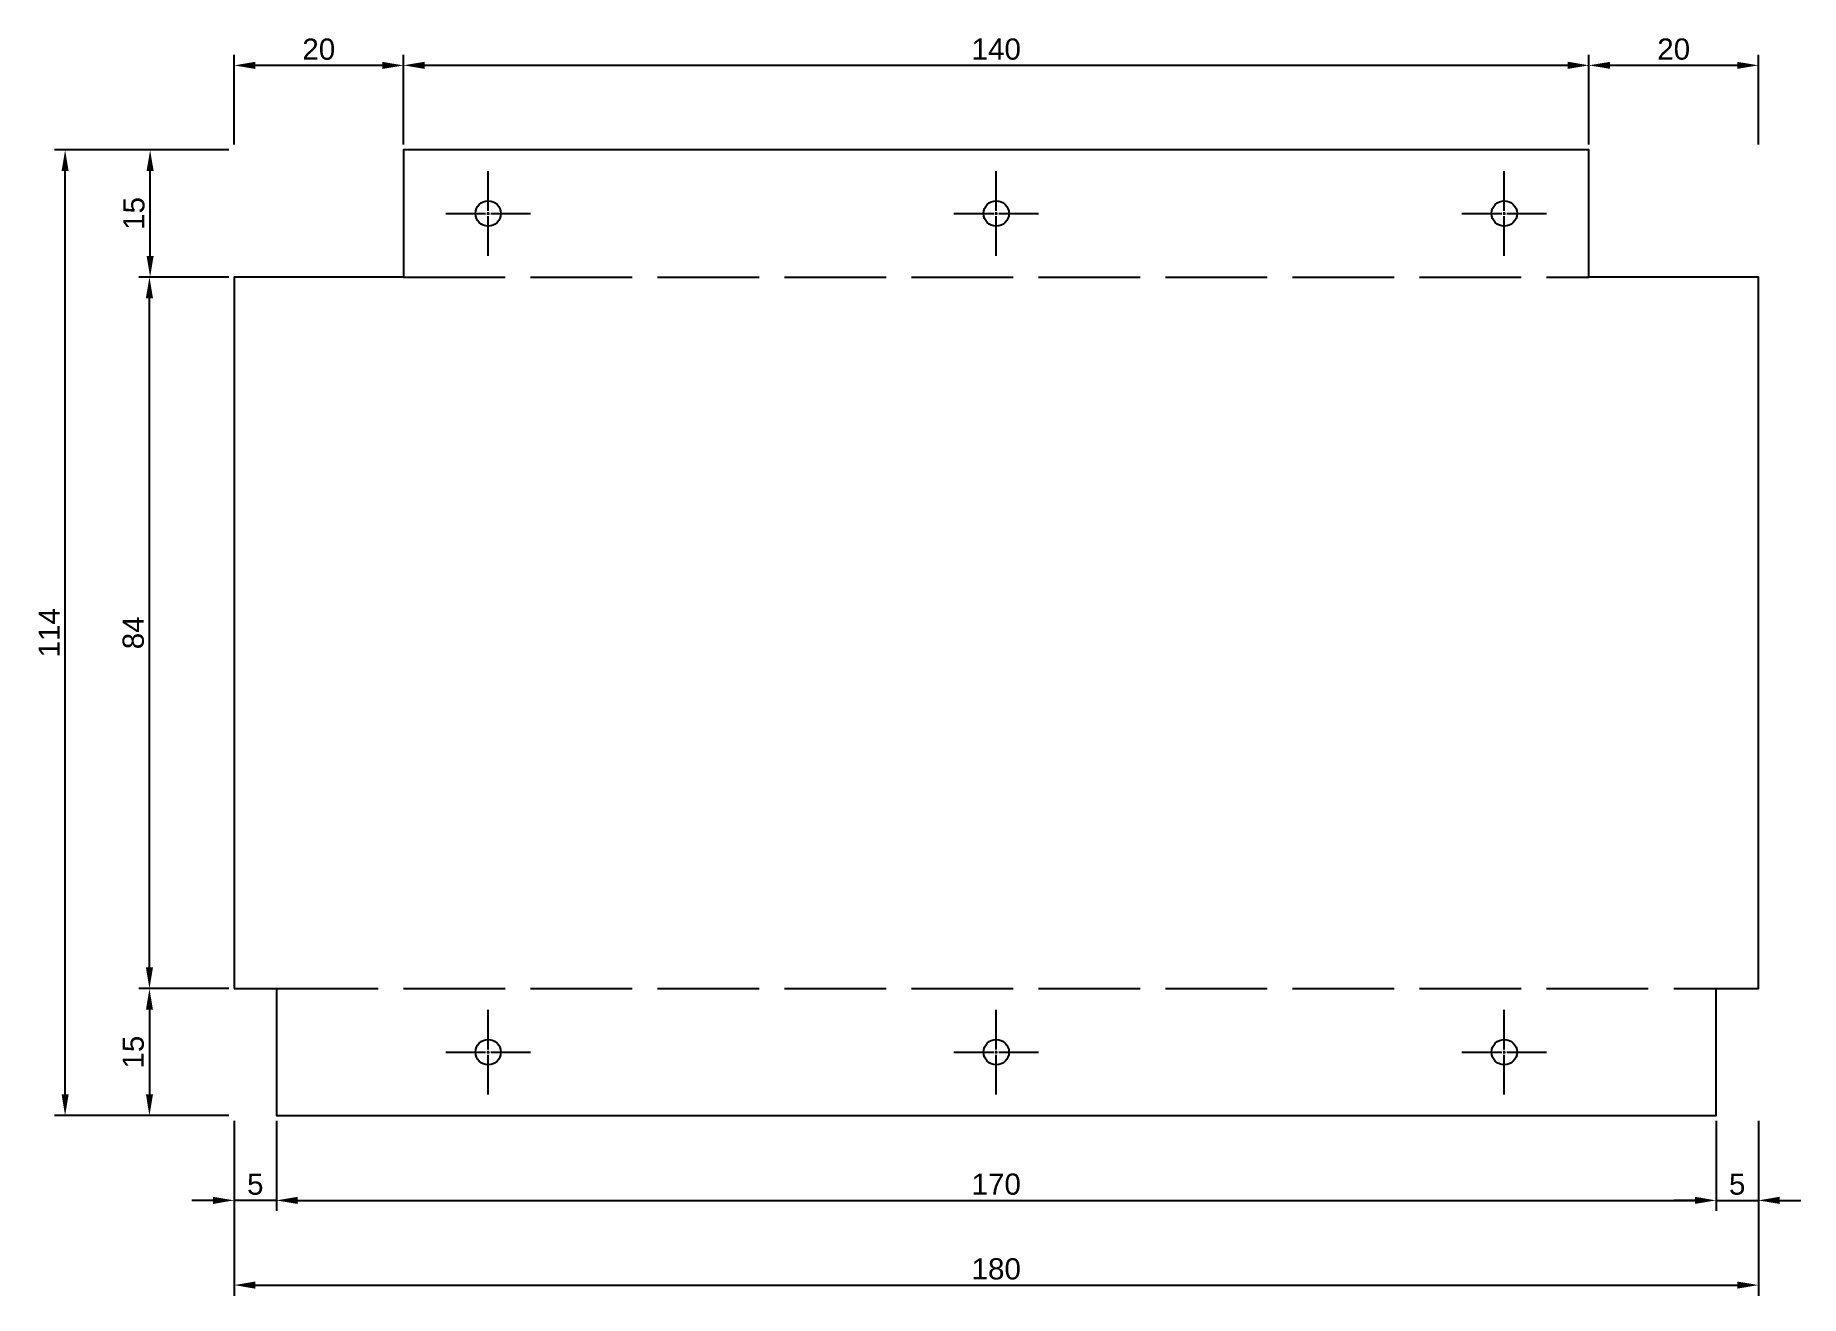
# Model space of a CAD drawing. Header units: millimetres. Extents: x -23 to 185, y -21 to 128.
import ezdxf

# ---------------------------------------------------------------- set-up
doc = ezdxf.new("R2010")
doc.units = ezdxf.units.MM
doc.linetypes.add('ACAD_ISO02W100', pattern=[15, 12, -3])
doc.linetypes.add('CENTER2', pattern=[28.575, 19.05, -3.175, 3.175, -3.175])
for name, color, linetype in [('Bend Line', 6, 'ACAD_ISO02W100'), ('Centers', 7, 'Continuous'), ('Dimensions', 7, 'Continuous'), ('Hole', 4, 'Continuous'), ('Outline', 255, 'Continuous')]:
    doc.layers.add(name, color=color, linetype=linetype)
doc.styles.get("Standard").update_dxf_attribs({"font": 'arial.ttf'})
doc.dimstyles.new('ISO-25', dxfattribs={"dimtxt": 2.5, "dimasz": 2.5, "dimexe": 1.25, "dimexo": 0.625, "dimtad": 1, "dimtxsty": 'Standard', "dimcen": 2.5, "dimadec": 0, "dimazin": 0, "dimtfac": 1, "dimtmove": 0, "dimatfit": 3, "dimfxl": 1, "dimarcsym": 0})

# ---------------------------------------------------------------- blocks, each defined once
blk = doc.blocks.new('*U0')
at = {"layer": 'Centers', "color": 0, "linetype": 'CENTER2', "transparency": 16777216}
for p, q in [((0, 0.3), (0, 5)), ((-5, 0), (-0.3, 0)), ((0.3, 0), (5, 0)), ((0, -5), (0, -0.3))]:
    blk.add_line(p, q, dxfattribs=at)
at = {"layer": 'Centers', "color": 0, "linetype": 'Continuous', "transparency": 16777216}
for p, q in [((-0.15, 0), (0.15, 0)), ((0, -0.15), (0, 0.15))]:
    blk.add_line(p, q, dxfattribs=at)
blk = doc.blocks.new('*U1')
at = {"layer": 'Centers', "color": 0, "linetype": 'CENTER2', "transparency": 16777216}
for p, q in [((0, 0.3), (0, 5)), ((-5, 0), (-0.3, 0)), ((0.3, 0), (5, 0)), ((0, -5), (0, -0.3))]:
    blk.add_line(p, q, dxfattribs=at)
at = {"layer": 'Centers', "color": 0, "linetype": 'Continuous', "transparency": 16777216}
for p, q in [((-0.15, 0), (0.15, 0)), ((0, -0.15), (0, 0.15))]:
    blk.add_line(p, q, dxfattribs=at)
blk = doc.blocks.new('*U2')
at = {"layer": 'Centers', "color": 0, "linetype": 'CENTER2', "transparency": 16777216}
for p, q in [((0, 0.3), (0, 5)), ((-5, 0), (-0.3, 0)), ((0.3, 0), (5, 0)), ((0, -5), (0, -0.3))]:
    blk.add_line(p, q, dxfattribs=at)
at = {"layer": 'Centers', "color": 0, "linetype": 'Continuous', "transparency": 16777216}
for p, q in [((-0.15, 0), (0.15, 0)), ((0, -0.15), (0, 0.15))]:
    blk.add_line(p, q, dxfattribs=at)
blk = doc.blocks.new('*U3')
at = {"layer": 'Centers', "color": 0, "linetype": 'CENTER2', "transparency": 16777216}
for p, q in [((0, 0.3), (0, 5)), ((-5, 0), (-0.3, 0)), ((0.3, 0), (5, 0)), ((0, -5), (0, -0.3))]:
    blk.add_line(p, q, dxfattribs=at)
at = {"layer": 'Centers', "color": 0, "linetype": 'Continuous', "transparency": 16777216}
for p, q in [((-0.15, 0), (0.15, 0)), ((0, -0.15), (0, 0.15))]:
    blk.add_line(p, q, dxfattribs=at)
blk = doc.blocks.new('*U4')
at = {"layer": 'Centers', "color": 0, "linetype": 'CENTER2', "transparency": 16777216}
for p, q in [((0, 0.3), (0, 5)), ((-5, 0), (-0.3, 0)), ((0.3, 0), (5, 0)), ((0, -5), (0, -0.3))]:
    blk.add_line(p, q, dxfattribs=at)
at = {"layer": 'Centers', "color": 0, "linetype": 'Continuous', "transparency": 16777216}
for p, q in [((-0.15, 0), (0.15, 0)), ((0, -0.15), (0, 0.15))]:
    blk.add_line(p, q, dxfattribs=at)
blk = doc.blocks.new('*U5')
at = {"layer": 'Centers', "color": 0, "linetype": 'CENTER2', "transparency": 16777216}
for p, q in [((0, 0.3), (0, 5)), ((-5, 0), (-0.3, 0)), ((0.3, 0), (5, 0)), ((0, -5), (0, -0.3))]:
    blk.add_line(p, q, dxfattribs=at)
at = {"layer": 'Centers', "color": 0, "linetype": 'Continuous', "transparency": 16777216}
for p, q in [((-0.15, 0), (0.15, 0)), ((0, -0.15), (0, 0.15))]:
    blk.add_line(p, q, dxfattribs=at)
blk = doc.blocks.new('*D6')
at = {"layer": 'Defpoints', "color": 0, "transparency": 16777216}
for p in [(-10, 99), (0, 99), (0, 15)]:
    blk.add_point(p, dxfattribs=at)
at = {"layer": 'Dimensions', "color": 0, "lineweight": -2, "transparency": 16777216}
for p, q in [((-0.63, 99), (-11.25, 99)), ((-10, 17.5), (-10, 96.5)), ((-0.63, 15), (-11.25, 15))]:
    blk.add_line(p, q, dxfattribs=at)
at = {"layer": 'Dimensions', "color": 0, "transparency": 16777216}
for points in [[(-10.42, 96.5), (-9.58, 96.5), (-10, 99)], [(-10.42, 17.5), (-9.58, 17.5), (-10, 15)]]:
    blk.add_solid(points, dxfattribs=at)
at = {"layer": 'Dimensions', "color": 0, "transparency": 16777216, "insert": (-11.9, 57), "char_height": 2.5, "attachment_point": 5, "rotation": 90}
blk.add_mtext('84', dxfattribs=at)
blk = doc.blocks.new('*D7')
at = {"layer": 'Defpoints', "color": 0, "transparency": 16777216}
for p in [(0, 15), (-10, 0), (0, 0)]:
    blk.add_point(p, dxfattribs=at)
at = {"layer": 'Dimensions', "color": 0, "lineweight": -2, "transparency": 16777216}
for p, q in [((-0.63, 15), (-11.25, 15)), ((-10, 12.5), (-10, 2.5)), ((-0.63, 0), (-11.25, 0))]:
    blk.add_line(p, q, dxfattribs=at)
at = {"layer": 'Dimensions', "color": 0, "transparency": 16777216}
for points in [[(-10.41, 12.5), (-9.58, 12.5), (-10, 15)], [(-10.41, 2.5), (-9.58, 2.5), (-10, 0)]]:
    blk.add_solid(points, dxfattribs=at)
at = {"layer": 'Dimensions', "color": 0, "transparency": 16777216, "insert": (-11.9, 7.5), "char_height": 2.5, "attachment_point": 5, "rotation": 90}
blk.add_mtext('15', dxfattribs=at)
blk = doc.blocks.new('*D8')
at = {"layer": 'Defpoints', "color": 0, "transparency": 16777216}
for p in [(-9.92, 114), (0, 114), (0, 99)]:
    blk.add_point(p, dxfattribs=at)
at = {"layer": 'Dimensions', "color": 0, "lineweight": -2, "transparency": 16777216}
for p, q in [((-0.63, 114), (-11.17, 114)), ((-9.92, 101.5), (-9.92, 111.5)), ((-0.63, 99), (-11.17, 99))]:
    blk.add_line(p, q, dxfattribs=at)
at = {"layer": 'Dimensions', "color": 0, "transparency": 16777216}
for points in [[(-10.34, 111.5), (-9.5, 111.5), (-9.92, 114)], [(-10.34, 101.5), (-9.5, 101.5), (-9.92, 99)]]:
    blk.add_solid(points, dxfattribs=at)
at = {"layer": 'Dimensions', "color": 0, "transparency": 16777216, "insert": (-11.82, 106.5), "char_height": 2.5, "attachment_point": 5, "rotation": 90}
blk.add_mtext('15', dxfattribs=at)
blk = doc.blocks.new('*D9')
at = {"layer": 'Defpoints', "color": 0, "transparency": 16777216}
for p in [(-19.96, 114), (0, 114), (0, 0)]:
    blk.add_point(p, dxfattribs=at)
at = {"layer": 'Dimensions', "color": 0, "lineweight": -2, "transparency": 16777216}
for p, q in [((-0.63, 114), (-21.21, 114)), ((-19.96, 2.5), (-19.96, 111.5)), ((-0.63, 0), (-21.21, 0))]:
    blk.add_line(p, q, dxfattribs=at)
at = {"layer": 'Dimensions', "color": 0, "transparency": 16777216}
for points in [[(-20.37, 111.5), (-19.54, 111.5), (-19.96, 114)], [(-20.37, 2.5), (-19.54, 2.5), (-19.96, 0)]]:
    blk.add_solid(points, dxfattribs=at)
at = {"layer": 'Dimensions', "color": 0, "transparency": 16777216, "insert": (-21.84, 57), "char_height": 2.5, "attachment_point": 5, "rotation": 90}
blk.add_mtext('114', dxfattribs=at)
blk = doc.blocks.new('*D10')
at = {"layer": 'Defpoints', "color": 0, "transparency": 16777216}
for p in [(5, 0), (175, 0), (175, -10)]:
    blk.add_point(p, dxfattribs=at)
at = {"layer": 'Dimensions', "color": 0, "lineweight": -2, "transparency": 16777216}
for p, q in [((5, -0.63), (5, -11.25)), ((175, -0.63), (175, -11.25)), ((7.5, -10), (172.5, -10))]:
    blk.add_line(p, q, dxfattribs=at)
at = {"layer": 'Dimensions', "color": 0, "transparency": 16777216}
for points in [[(7.5, -9.58), (7.5, -10.42), (5, -10)], [(172.5, -9.58), (172.5, -10.42), (175, -10)]]:
    blk.add_solid(points, dxfattribs=at)
at = {"layer": 'Dimensions', "color": 0, "transparency": 16777216, "insert": (90, -8.1), "char_height": 2.5, "attachment_point": 5}
blk.add_mtext('170', dxfattribs=at)
blk = doc.blocks.new('*D11')
at = {"layer": 'Defpoints', "color": 0, "transparency": 16777216}
for p in [(0, 0), (5, 0), (0, -10)]:
    blk.add_point(p, dxfattribs=at)
at = {"layer": 'Dimensions', "color": 0, "lineweight": -2, "transparency": 16777216}
for p, q in [((0, -0.62), (0, -11.25)), ((5, -0.62), (5, -11.25)), ((-2.5, -10), (-5, -10)), ((5, -10), (0, -10)), ((7.5, -10), (10, -10))]:
    blk.add_line(p, q, dxfattribs=at)
at = {"layer": 'Dimensions', "color": 0, "transparency": 16777216}
for points in [[(-2.5, -9.58), (-2.5, -10.42), (0, -10)], [(7.5, -9.58), (7.5, -10.42), (5, -10)]]:
    blk.add_solid(points, dxfattribs=at)
at = {"layer": 'Dimensions', "color": 0, "transparency": 16777216, "insert": (2.5, -8.1), "char_height": 2.5, "attachment_point": 5}
blk.add_mtext('5', dxfattribs=at)
blk = doc.blocks.new('*D12')
at = {"layer": 'Defpoints', "color": 0, "transparency": 16777216}
for p in [(175, 0), (180, 0), (180, -10)]:
    blk.add_point(p, dxfattribs=at)
at = {"layer": 'Dimensions', "color": 0, "lineweight": -2, "transparency": 16777216}
for p, q in [((175, -0.62), (175, -11.25)), ((180, -0.62), (180, -11.25)), ((172.5, -10), (170, -10)), ((175, -10), (180, -10)), ((182.5, -10), (185, -10))]:
    blk.add_line(p, q, dxfattribs=at)
at = {"layer": 'Dimensions', "color": 0, "transparency": 16777216}
for points in [[(172.5, -9.58), (172.5, -10.42), (175, -10)], [(182.5, -9.58), (182.5, -10.42), (180, -10)]]:
    blk.add_solid(points, dxfattribs=at)
at = {"layer": 'Dimensions', "color": 0, "transparency": 16777216, "insert": (177.5, -8.1), "char_height": 2.5, "attachment_point": 5}
blk.add_mtext('5', dxfattribs=at)
blk = doc.blocks.new('*D13')
at = {"layer": 'Defpoints', "color": 0, "transparency": 16777216}
for p in [(0, 0), (180, 0), (180, -20)]:
    blk.add_point(p, dxfattribs=at)
at = {"layer": 'Dimensions', "color": 0, "lineweight": -2, "transparency": 16777216}
for p, q in [((0, -0.62), (0, -21.25)), ((180, -0.62), (180, -21.25)), ((2.5, -20), (177.5, -20))]:
    blk.add_line(p, q, dxfattribs=at)
at = {"layer": 'Dimensions', "color": 0, "transparency": 16777216}
for points in [[(2.5, -19.58), (2.5, -20.42), (0, -20)], [(177.5, -19.58), (177.5, -20.42), (180, -20)]]:
    blk.add_solid(points, dxfattribs=at)
at = {"layer": 'Dimensions', "color": 0, "transparency": 16777216, "insert": (90, -18.1), "char_height": 2.5, "attachment_point": 5}
blk.add_mtext('180', dxfattribs=at)
blk = doc.blocks.new('*D14')
at = {"layer": 'Defpoints', "color": 0, "transparency": 16777216}
for p in [(160, 123.99), (20, 114), (160, 114)]:
    blk.add_point(p, dxfattribs=at)
at = {"layer": 'Dimensions', "color": 0, "lineweight": -2, "transparency": 16777216}
for p, q in [((20, 114.63), (20, 125.24)), ((160, 114.63), (160, 125.24)), ((22.5, 123.99), (157.5, 123.99))]:
    blk.add_line(p, q, dxfattribs=at)
at = {"layer": 'Dimensions', "color": 0, "transparency": 16777216}
for points in [[(22.5, 124.41), (22.5, 123.57), (20, 123.99)], [(157.5, 124.41), (157.5, 123.57), (160, 123.99)]]:
    blk.add_solid(points, dxfattribs=at)
at = {"layer": 'Dimensions', "color": 0, "transparency": 16777216, "insert": (90, 125.89), "char_height": 2.5, "attachment_point": 5}
blk.add_mtext('140', dxfattribs=at)
blk = doc.blocks.new('*D15')
at = {"layer": 'Defpoints', "color": 0, "transparency": 16777216}
for p in [(0, 123.98), (0, 114), (20, 114)]:
    blk.add_point(p, dxfattribs=at)
at = {"layer": 'Dimensions', "color": 0, "lineweight": -2, "transparency": 16777216}
for p, q in [((0, 114.63), (0, 125.23)), ((20, 114.63), (20, 125.23)), ((17.5, 123.98), (2.5, 123.98))]:
    blk.add_line(p, q, dxfattribs=at)
at = {"layer": 'Dimensions', "color": 0, "transparency": 16777216}
for points in [[(2.5, 124.4), (2.5, 123.56), (0, 123.98)], [(17.5, 124.4), (17.5, 123.56), (20, 123.98)]]:
    blk.add_solid(points, dxfattribs=at)
at = {"layer": 'Dimensions', "color": 0, "transparency": 16777216, "insert": (10, 125.88), "char_height": 2.5, "attachment_point": 5}
blk.add_mtext('20', dxfattribs=at)
blk = doc.blocks.new('*D16')
at = {"layer": 'Defpoints', "color": 0, "transparency": 16777216}
for p in [(180, 123.99), (160, 114), (180, 114)]:
    blk.add_point(p, dxfattribs=at)
at = {"layer": 'Dimensions', "color": 0, "lineweight": -2, "transparency": 16777216}
for p, q in [((160, 114.63), (160, 125.24)), ((180, 114.63), (180, 125.24)), ((162.5, 123.99), (177.5, 123.99))]:
    blk.add_line(p, q, dxfattribs=at)
at = {"layer": 'Dimensions', "color": 0, "transparency": 16777216}
for points in [[(162.5, 124.4), (162.5, 123.57), (160, 123.99)], [(177.5, 124.4), (177.5, 123.57), (180, 123.99)]]:
    blk.add_solid(points, dxfattribs=at)
at = {"layer": 'Dimensions', "color": 0, "transparency": 16777216, "insert": (170, 125.89), "char_height": 2.5, "attachment_point": 5}
blk.add_mtext('20', dxfattribs=at)

msp = doc.modelspace()

# ---------------------------------------------------------------- linework, layer by layer
at = {"layer": 'Bend Line'}
for p, q in [((20, 99), (160, 99)), ((5, 15), (175, 15))]:
    msp.add_line(p, q, dxfattribs=at)
at = {"layer": 'Hole'}
for centre in [(30, 106.5), (90, 106.5), (150, 106.5), (30, 7.5), (90, 7.5), (150, 7.5)]:
    msp.add_circle(centre, 1.5, dxfattribs=at)
at = {"layer": 'Outline'}
msp.add_lwpolyline([(0, 15), (5, 15), (5, 0), (175, 0), (175, 15), (180, 15), (180, 99), (160, 99), (160, 114), (20, 114), (20, 99), (0, 99), (0, 15)], dxfattribs=at)

# ---------------------------------------------------------------- block references
at = {"layer": 'Centers', "linetype": 'CENTER2'}
for name, p in [('*U0', (30, 106.5)), ('*U1', (90, 106.5)), ('*U2', (150, 106.5)), ('*U5', (30, 7.5)), ('*U4', (90, 7.5)), ('*U3', (150, 7.5))]:
    msp.add_blockref(name, p, dxfattribs=at)

# ---------------------------------------------------------------- dimensions: what is measured, and where the dimension line sits
at = {"layer": 'Dimensions'}
for base, p1, p2, picture, middle in [((0, 123.979), (20, 114), (0, 114), '*D15', (10, 125.88)), ((160, 123.989), (20, 114), (160, 114), '*D14', (90, 125.891)), ((180, 123.988), (160, 114), (180, 114), '*D16', (170, 125.89)), ((0, -10), (5, 0), (0, 0), '*D11', (2.5, -8.104)), ((180, -20), (0, 0), (180, 0), '*D13', (90, -18.099)), ((175, -10), (5, 0), (175, 0), '*D10', (90, -8.099)), ((180, -10), (175, 0), (180, 0), '*D12', (177.5, -8.104))]:
    dim = msp.add_linear_dim(base=base, p1=p1, p2=p2, dimstyle='ISO-25', dxfattribs=at)
    dim.commit()
    dim.dimension.update_dxf_attribs({"geometry": picture, "text_midpoint": middle})
for base, p1, p2, picture, middle in [((-19.957, 114), (0, 0), (0, 114), '*D9', (-21.837, 57)), ((-10, 99), (0, 15), (0, 99), '*D6', (-11.901, 57)), ((-9.998, 0), (0, 15), (0, 0), '*D7', (-11.899, 7.5))]:
    dim = msp.add_linear_dim(base=base, p1=p1, p2=p2, angle=90, dimstyle='ISO-25', dxfattribs=at)
    dim.commit()
    dim.dimension.update_dxf_attribs({"geometry": picture, "text_midpoint": middle})
dim = msp.add_aligned_dim(p1=(0, 99), p2=(0, 114), distance=9.919, dimstyle='ISO-25', dxfattribs=at)
dim.commit()
dim.dimension.update_dxf_attribs({"geometry": '*D8', "text_midpoint": (-11.82, 106.5)})

doc.saveas('drawing.dxf')
